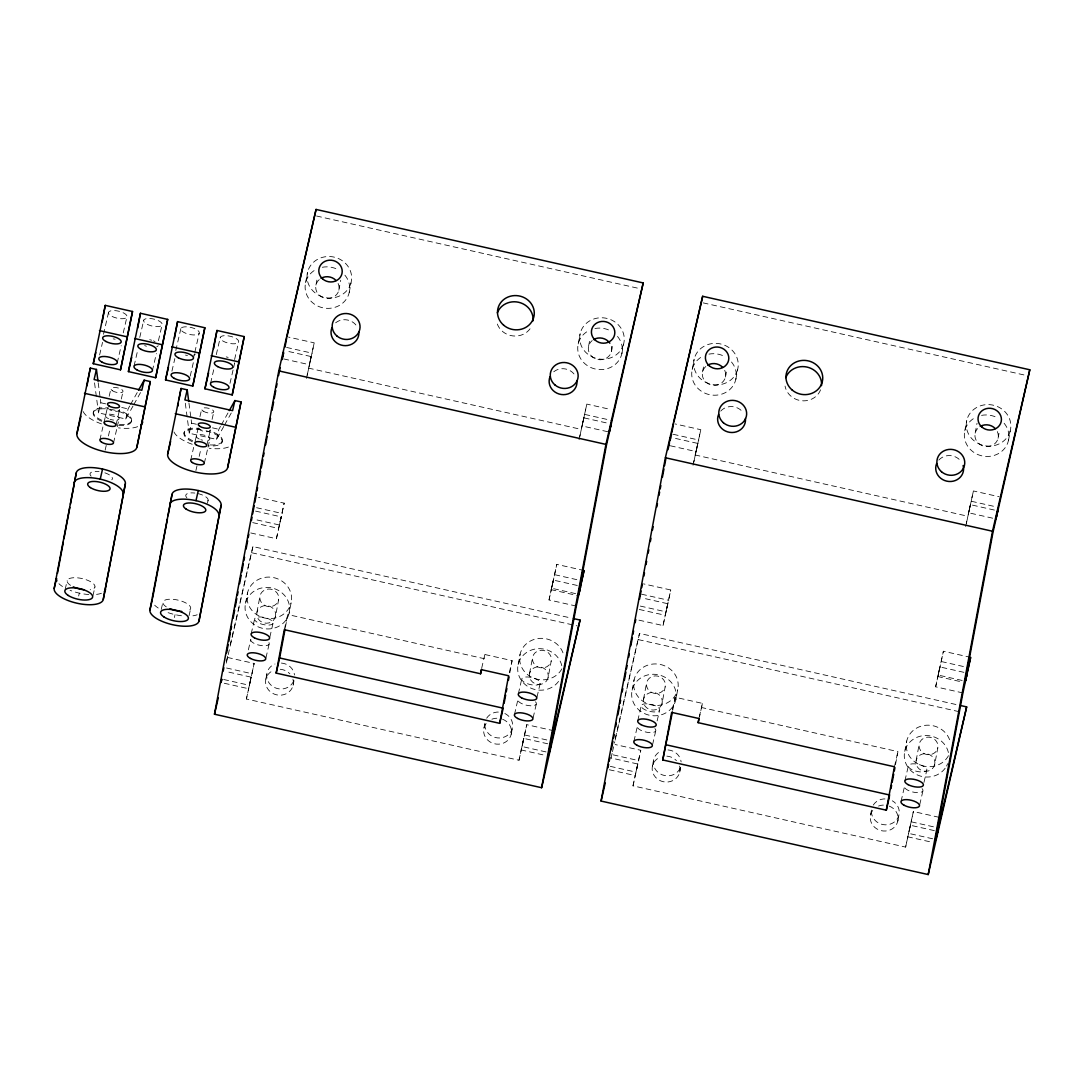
<?xml version="1.0" encoding="UTF-8"?>
<svg xmlns="http://www.w3.org/2000/svg" width="1084" height="1084" viewBox="0 0 1084 1084"><rect width="100%" height="100%" fill="white"/><g stroke="black" fill="none" stroke-linecap="round" stroke-linejoin="round"><path stroke-width="0.75" stroke-dasharray="5 3.75" d="M223.697 679.505L249.361 685.278L250.458 680.671L251.203 677.161L225.54 671.403M255.567 511.106L281.217 516.878L280.485 520.388L279.387 524.981L253.724 519.222M283.751 358.939L309.401 364.698L311.23 356.595L285.593 350.823M311.243 356.582L309.428 364.698M546.024 751.917L521.973 746.51L522.705 743.014L523.816 738.407L547.867 743.814M575.59 593.625L551.539 588.219L552.271 584.71L553.382 580.103L577.433 585.509M607.677 431.703L582.013 425.944L583.842 417.828L607.907 423.234M583.856 417.828L582.04 425.944M610.306 766.361L635.956 772.12L637.785 764.017L610.536 757.892M637.798 764.017L635.983 772.12M640.332 606.078L665.982 611.837L667.812 603.734L642.162 597.962M667.825 603.72L665.996 611.837M670.346 445.781L696.009 451.554L697.107 446.947L697.852 443.437L672.188 437.679M932.633 838.772L908.582 833.366L909.544 828.786L910.397 825.263L934.462 830.656M910.411 825.249L908.595 833.366M962.199 680.467L938.134 675.061L938.88 671.565L939.977 666.958L964.028 672.365M992.673 518.193L968.622 512.786L969.353 509.29L970.465 504.683L994.516 510.09M226.271 663.151L252.924 546.566L570.143 617.826M245.553 603.287L247.491 592.948M305.607 282.707L307.544 272.369M315.959 285.038L317.517 276.759M256.935 612.311L260.038 595.766M554.032 730.806L526.77 724.681L519.006 760.25L246.393 699.004L254.157 663.435L226.895 657.311L226.177 660.468M250.77 532.949L276.42 538.721L284.184 503.152L258.52 497.38M306.447 378.424L314.211 342.856L288.547 337.097M246.393 699.004L254.157 663.435M276.42 538.721L284.184 503.152M307.178 375.267L314.211 342.856M275.471 616.471A9.499 8.807 10.6 0 0 263.29 605.915A9.499 8.807 10.6 0 0 259.848 620.78A9.499 8.807 10.6 0 0 275.471 616.471L278.574 599.926A9.499 8.807 10.6 0 0 266.379 589.371A9.499 8.807 10.6 0 0 262.951 604.235A9.499 8.807 10.6 0 0 278.574 599.926M265.865 679.153L267.016 672.947M338.858 290.187L340.715 280.255M285.377 627.419L287.788 614.547L484.074 658.638L484.846 654.506L512.109 660.63L509.344 675.386M289.171 613.083A22.357 20.704 10.6 0 0 260.499 588.26A22.357 20.704 10.6 0 0 252.423 623.219A22.357 20.704 10.6 0 0 289.171 613.083L291.108 602.745A22.357 20.704 10.6 0 0 262.436 577.921A22.357 20.704 10.6 0 0 254.361 612.866A22.357 20.704 10.6 0 0 291.108 602.745M349.224 292.504L351.162 282.165A22.357 20.704 10.6 0 0 322.476 257.342A22.357 20.704 10.6 0 0 314.414 292.301A22.357 20.704 10.6 0 0 351.162 282.165M293.127 685.278L293.994 680.63M483.952 728.15L485.117 721.944A13.97 12.94 10.6 0 0 495.117 737.445A13.97 12.94 10.6 0 0 512 729.369A13.97 12.94 10.6 0 0 503.748 713.028M518.166 664.533L520.103 654.18M578.219 343.953L580.157 333.615M511.214 734.274L512.38 728.069M588.571 346.284L590.13 338.005M529.548 673.543L532.651 656.999M519.006 760.25L526.77 724.681M576.295 606.078L549.032 599.953L556.797 564.385L582.46 570.157M579.059 439.67L586.823 404.102L610.875 409.508M549.032 599.953L556.797 564.385M579.791 436.513L586.823 404.102M548.084 677.717A9.499 8.807 10.6 0 0 535.903 667.161A9.499 8.807 10.6 0 0 532.461 682.012A9.499 8.807 10.6 0 0 548.084 677.717L551.187 661.172A9.499 8.807 10.6 0 0 538.992 650.617A9.499 8.807 10.6 0 0 535.564 665.468A9.499 8.807 10.6 0 0 551.187 661.172M611.471 351.419L613.029 343.154M621.837 353.75L623.774 343.411A22.357 20.704 10.6 0 0 595.089 318.588A22.357 20.704 10.6 0 0 587.027 353.533A22.357 20.704 10.6 0 0 623.774 343.411M615.156 740.115L639.519 633.408L958.391 705.047M632.162 690.129L634.099 679.79M692.202 369.563L694.139 359.224M702.567 371.893L704.112 363.614M643.53 699.153L646.633 682.608M939.029 817.295L913.378 811.523L905.614 847.092L633.002 785.846L640.766 750.291L615.102 744.518M638.964 620.156L663.029 625.563L670.779 589.994L643.53 583.87M693.042 465.28L700.806 429.711L675.156 423.939M633.002 785.846L640.766 750.291M663.029 625.563L670.779 589.994M693.774 462.123L700.806 429.711M662.08 703.326A9.499 8.807 10.6 0 0 649.885 692.771A9.499 8.807 10.6 0 0 646.457 707.622A9.499 8.807 10.6 0 0 662.08 703.326L665.169 686.782A9.499 8.807 10.6 0 0 652.988 676.226A9.499 8.807 10.6 0 0 649.56 691.077A9.499 8.807 10.6 0 0 665.169 686.782M652.46 766.009L653.625 759.803M725.467 377.029L727.012 368.763M672.703 710.386L675.156 697.256L702.418 703.38L699.546 716.605M675.779 699.939A22.357 20.704 10.6 0 0 647.094 675.102A22.357 20.704 10.6 0 0 639.032 710.061A22.357 20.704 10.6 0 0 675.779 699.939L677.717 689.587A22.357 20.704 10.6 0 0 649.031 664.763A22.357 20.704 10.6 0 0 640.969 699.722A22.357 20.704 10.6 0 0 677.717 689.587M735.819 379.359L737.757 369.021A22.357 20.704 10.6 0 0 709.085 344.197A22.357 20.704 10.6 0 0 701.009 379.143A22.357 20.704 10.6 0 0 737.757 369.021M679.722 772.133L680.888 765.927A13.97 12.94 10.6 0 1 658.476 772.716A13.97 12.94 10.6 0 1 661.592 750.86M870.547 815.005L871.712 808.799A13.97 12.94 10.6 0 0 881.021 824.084A13.97 12.94 10.6 0 0 898.067 817.471A13.97 12.94 10.6 0 0 892.322 800.805M895.519 764.491L897.931 751.619L701.646 707.527M904.774 751.375L906.712 741.036M964.814 430.809L966.752 420.457M897.809 821.13L898.975 814.924M975.18 433.126L977.036 423.207M916.156 760.399L919.246 743.854M905.614 847.092L913.378 811.523M962.904 692.933L935.641 686.809L943.392 651.24L969.055 656.999M965.654 526.526L973.418 490.957L999.082 496.716M935.641 686.809L943.392 651.24M966.386 523.369L973.418 490.957M934.693 764.559A9.499 8.807 10.6 0 0 922.498 754.017A9.499 8.807 10.6 0 0 919.069 768.868A9.499 8.807 10.6 0 0 934.693 764.559L937.782 748.014A9.499 8.807 10.6 0 0 925.601 737.472A9.499 8.807 10.6 0 0 922.172 752.323A9.499 8.807 10.6 0 0 937.782 748.014M998.079 438.275L999.624 429.996M1008.432 440.605L1010.369 430.267A22.357 20.704 10.6 0 0 981.697 405.43A22.357 20.704 10.6 0 0 973.622 440.389A22.357 20.704 10.6 0 0 1010.369 430.267M280.363 520.415L281.203 516.878M280.255 521.445L279.401 524.981M250.336 680.698L251.176 677.161M250.228 681.741L249.374 685.264M552.406 584.683L551.553 588.219M552.515 583.639L553.355 580.103M522.949 741.944L523.789 738.407M522.84 742.974L521.987 746.51M696.985 446.974L697.825 443.437M696.876 448.017L696.023 451.54M969.489 509.25L968.635 512.786M969.597 508.22L970.437 504.683M939.11 670.495L939.964 666.958M939.001 671.524L938.161 675.061M103.495 334.279L108.59 312.206M99.62 354.956L102.533 342.354M93.224 412.896L93.454 411.893A19.566 7.358 13 0 1 108.671 409.088M132.993 406.066L125.771 418.993L98.508 412.868L100.839 402.774L100.405 399.44M123.251 332.856L126.896 317.084A9.499 3.577 13 0 0 114.579 310.58A9.499 3.577 13 0 0 111.76 316.271A9.499 3.577 13 0 0 126.896 317.084M109.172 396.283L110.92 388.709M117.194 362.991L121.205 345.647M65.162 589.357L67.167 580.699M99.891 439.874L102.885 426.961M104.01 422.475L107.506 407.34M105.134 450.172L106.232 445.443M108.414 435.971L110.229 428.099M121.3 399.007L123.048 391.432M116.002 425.172L119.497 410.037M113.522 442.936L116.882 428.397M117.262 426.784L119.118 418.722M78.658 596.01L79.322 593.138M139.755 337.449L143.766 320.105M134.064 366.013L137.695 350.254M125.771 418.993L128.102 408.898L129.714 406.026M131.381 421.473L131.625 420.457A19.566 7.358 13 0 0 118.779 410.294M92.967 595.604L94.972 586.945M158.413 340.755L162.058 324.983A9.499 3.577 13 0 0 149.741 318.479A9.499 3.577 13 0 0 146.923 324.17A9.499 3.577 13 0 0 162.058 324.983M152.356 370.891L156.367 353.547M175.798 350.525L180.892 328.452M171.922 371.202L174.836 358.587M193.358 358.547L194.456 353.818M194.822 352.246L199.185 333.33A9.499 3.577 13 0 0 186.868 326.826A9.499 3.577 13 0 0 184.063 332.503A9.499 3.577 13 0 0 199.185 333.33M190.215 376.08L193.494 361.893M183.995 433.288L184.226 432.286M223.765 426.459L216.543 439.386L189.28 433.261L191.611 423.166L191.177 419.833M199.944 416.676L201.692 409.102M190.676 460.266L193.657 447.353M195.134 441.351L198.277 427.733M216.285 354.644L220.296 337.3M210.594 383.208L214.239 367.435M161.245 609.425L162.898 602.216M195.906 470.564L197.003 465.835M199.185 456.364L201.014 448.491M212.071 419.4L213.819 411.825M206.773 445.565L210.269 430.429M204.307 463.329L207.654 448.79M208.033 447.177L209.889 439.101M174.402 617.528L175.066 614.642M234.591 359.522L238.588 342.178A9.499 3.577 13 0 0 226.271 335.674A9.499 3.577 13 0 0 223.467 341.352A9.499 3.577 13 0 0 238.588 342.178M216.543 439.386L218.873 429.291L220.486 426.418M229.984 383.357L233.263 369.17M233.629 367.584L234.713 362.855A9.499 3.577 13 0 1 234.185 363.492M207.464 503.179L208.128 500.293M222.152 441.865L222.396 440.849A19.566 7.358 13 0 0 209.564 430.687M189.05 615.671L190.716 608.463M226.475 661.104L227.979 654.56M230.255 644.736L252.924 546.566M251.203 633.72L254.699 618.585M248.372 649.858L250.824 639.262M269.848 637.08L272.992 623.463A9.499 3.577 13 0 0 260.675 616.959A9.499 3.577 13 0 0 257.87 622.636A9.499 3.577 13 0 0 272.992 623.463M265.973 657.771L269.117 644.14M284.293 629.682L287.788 614.547M481.702 668.123L484.846 654.506M509.304 672.744L512.109 660.63M518.369 693.733L521.851 678.598M514.493 714.424L517.989 699.288A9.499 3.577 13 0 0 528.409 705.589A9.499 3.577 13 0 0 535.482 701.768M537.014 697.107L540.157 683.476A9.499 3.577 13 0 0 527.84 676.985A9.499 3.577 13 0 0 525.022 682.663A9.499 3.577 13 0 0 540.157 683.476M533.138 717.784L536.282 704.166M615.346 738.136L639.519 633.408M610.969 758.231L612.108 753.285M612.487 751.646L614.777 741.754M637.798 720.575L641.294 705.44M633.937 741.253L637.419 726.117M657.148 720.901L659.6 710.305A9.499 3.577 13 0 0 647.284 703.814A9.499 3.577 13 0 0 644.465 709.492A9.499 3.577 13 0 0 659.6 710.305M652.582 744.613L655.725 730.995M672.365 709.37L675.156 697.256M699.275 717.012L702.418 703.38M894.436 766.754L897.931 751.619M904.964 780.588L908.46 765.453M901.089 801.266L904.584 786.13A9.499 3.577 13 0 0 915.018 792.445A9.499 3.577 13 0 0 922.091 788.624M923.961 782.431L926.752 770.331A9.499 3.577 13 0 0 914.435 763.827A9.499 3.577 13 0 0 911.63 769.505A9.499 3.577 13 0 0 926.752 770.331M919.733 804.64L922.89 791.008M130.514 404.589L137.722 391.663M133.793 404.63L141.001 391.703M221.285 424.982L228.494 412.056M224.564 425.023L231.773 412.083M316.555 216.014L640.387 288.764M703.15 302.87L1025.329 375.24M286.61 347.436L312.273 353.194M584.886 414.44L610.536 420.213M673.218 434.291L698.868 440.05M971.481 501.296L995.532 506.702M308.384 368.086L580.997 429.332M694.979 454.941L967.592 516.174M100.839 402.774L105.649 403.858M121.693 407.462L128.102 408.898M191.611 423.166L196.421 424.251M212.464 427.841L218.873 429.291M256.583 507.719L282.247 513.491M554.859 574.723L582.122 580.848M641.592 594.208L668.842 600.333M941.454 661.579L968.717 667.703M252.708 522.61L278.358 528.369M550.97 589.615L576.634 595.373M639.303 609.465L664.966 615.224M937.579 676.47L961.63 681.877M251.759 552.759L577.244 625.888M638.354 639.614L960.532 711.998M226.57 668.015L252.22 673.774M524.832 735.02L552.095 741.144M613.165 754.857L638.828 760.629M911.441 821.862L938.703 827.986M224.28 683.259L248.331 688.665M520.943 749.898L545.008 755.304M609.276 769.748L634.939 775.507M907.552 836.753L931.603 842.16M188.968 403.167L190.96 418.167M185.31 403.262L189.28 433.261M98.197 382.774L100.175 397.774M94.538 382.869L98.508 412.868M70.541 585.346A14.255 5.366 13 0 1 71.937 577.894A14.255 5.366 13 0 1 91.598 582.311A14.255 5.366 13 0 1 90.202 589.764M101.435 593.26A25.149 9.458 13 0 1 94.62 594.56M88.847 594.533A25.149 9.458 13 0 1 70.067 590.319M62.479 586.512A25.149 9.458 13 0 1 58.943 583.707M91.137 476.228A11.463 4.309 13 0 1 99.078 471.54M104.863 472.827A11.463 4.309 13 0 1 111.801 479.806M166.272 606.85A14.255 5.366 13 0 1 166.787 599.547A14.255 5.366 13 0 1 185.594 602.812A14.255 5.366 13 0 1 188.359 610.671M197.18 614.764A25.149 9.458 13 0 1 192.925 615.807M181.475 615.753A25.149 9.458 13 0 1 165.811 611.823M158.223 608.016A25.149 9.458 13 0 1 154.687 605.211M186.868 497.732A11.463 4.309 13 0 1 194.822 493.044M197.749 493.545A11.463 4.309 13 0 1 207.545 501.309M108.481 418.654A6.992 2.629 13 0 1 107.397 414.345A6.992 2.629 13 0 1 117.831 416.69A6.992 2.629 13 0 1 115.297 420.186M113.603 420.077A6.992 2.629 13 0 1 110.067 419.291M131.625 420.457A19.566 7.358 13 0 1 116.164 424.278M101.815 420.307A19.566 7.358 13 0 1 93.793 410.985A19.566 7.358 13 0 1 108.901 408.072M110.324 409.305A19.566 7.358 13 0 1 131.083 419.454A19.566 7.358 13 0 1 117.546 425.456M101.584 421.31A19.566 7.358 13 0 1 93.563 411.988M137.641 426.662A30.731 11.558 13 0 1 118.427 427.868M101.449 423.885A30.731 11.558 13 0 1 83.211 411.581M119.403 409.4A6.152 2.317 13 0 1 116.124 411.324A6.152 2.317 13 0 1 108.956 409.346M108.088 408.654A6.152 2.317 13 0 1 107.601 407.977M199.253 439.047A6.992 2.629 13 0 1 198.169 434.738A6.992 2.629 13 0 1 208.602 437.082A6.992 2.629 13 0 1 206.068 440.578M202.586 440.158A6.992 2.629 13 0 1 200.838 439.684M222.396 440.849A19.566 7.358 13 0 1 206.936 444.67M192.6 440.687A19.566 7.358 13 0 1 184.565 431.378A19.566 7.358 13 0 1 199.686 428.465M206.082 430.741A19.566 7.358 13 0 1 222.179 440.876A19.566 7.358 13 0 1 208.331 445.849M192.356 441.703A19.566 7.358 13 0 1 184.998 431.567A19.566 7.358 13 0 1 204.429 430.334M228.412 447.055A30.731 11.558 13 0 1 209.212 448.261M192.22 444.277A30.731 11.558 13 0 1 173.982 431.974M210.174 429.792A6.152 2.317 13 0 1 206.908 431.717A6.152 2.317 13 0 1 199.727 429.738M198.86 429.047A6.152 2.317 13 0 1 198.372 428.37M115.148 339.197A9.499 3.577 13 0 1 113.21 338.845M158.183 345.661A9.499 3.577 13 0 1 156.733 346.785M146.462 346.23A9.499 3.577 13 0 1 144.66 345.593M149.687 339.712A9.499 3.577 13 0 1 151.611 340.213M153.4 340.864A9.499 3.577 13 0 1 155.012 341.609M195.31 354.007A9.499 3.577 13 0 1 193.86 355.132M187.451 355.444A9.499 3.577 13 0 1 185.5 355.078M226.231 356.907A9.499 3.577 13 0 1 228.141 357.408M335.647 322.802A13.97 12.94 10.6 0 1 357.693 327.747M553.734 371.785A13.97 12.94 10.6 0 1 575.794 376.744M486.675 718.191A13.97 12.94 10.6 0 1 499.48 712.066M293.656 681.009A13.97 12.94 10.6 0 1 271.041 685.169A13.97 12.94 10.6 0 1 274.997 664.004M281.393 663.069A13.97 12.94 10.6 0 1 294.509 675.02M530.035 328.804A18.442 17.087 10.6 0 1 510.876 335.566A18.442 17.087 10.6 0 1 496.58 321.284M558.545 681.416A22.357 20.704 10.6 0 1 522.488 681.85A22.357 20.704 10.6 0 1 532.23 649.763A22.357 20.704 10.6 0 1 562.257 669.153M268.995 642.595A9.499 3.577 13 0 1 258.344 644.98A9.499 3.577 13 0 1 252.274 638.137M338.113 283.466A11.734 10.867 10.6 0 1 333.262 297.206A11.734 10.867 10.6 0 1 317.937 293.764A11.734 10.867 10.6 0 1 319.59 279.306M344.902 275.187A22.357 20.704 10.6 0 1 340.119 304.997A22.357 20.704 10.6 0 1 308.33 297.856A22.357 20.704 10.6 0 1 317.097 268.94M322.341 267.26A22.357 20.704 10.6 0 1 338.587 269.93M611.335 346.338A11.734 10.867 10.6 0 1 604.777 358.939A11.734 10.867 10.6 0 1 590.197 354.522A11.734 10.867 10.6 0 1 592.203 340.539M617.514 336.419A22.357 20.704 10.6 0 1 612.731 366.243A22.357 20.704 10.6 0 1 580.943 359.102A22.357 20.704 10.6 0 1 589.71 330.173M594.953 328.506A22.357 20.704 10.6 0 1 611.2 331.176M561.878 668.855A22.357 20.704 10.6 0 1 526.973 674.112A22.357 20.704 10.6 0 1 529.981 641.24A22.357 20.704 10.6 0 1 563.274 653.652M502.583 719.234A13.97 12.94 10.6 0 1 509.995 737.432A13.97 12.94 10.6 0 1 489.982 741.89A13.97 12.94 10.6 0 1 486.757 722.757M491.919 719.207A13.97 12.94 10.6 0 1 498.328 718.272M292.951 679.221A13.97 12.94 10.6 0 1 283.778 694.668A13.97 12.94 10.6 0 1 266.474 686.524A13.97 12.94 10.6 0 1 273.832 670.21M280.228 669.275A13.97 12.94 10.6 0 1 289.862 673.814M720.738 411.08A13.97 12.94 10.6 0 1 743.258 412.787M938.825 460.077A13.97 12.94 10.6 0 1 961.345 461.784M873.284 805.046A13.97 12.94 10.6 0 1 886.089 798.922M668.001 749.925A13.97 12.94 10.6 0 1 681.118 761.876M820.561 389.82A18.442 17.087 10.6 0 1 801.632 400.741A18.442 17.087 10.6 0 1 785.046 386.094M947.633 763.664A22.357 20.704 10.6 0 1 946.549 766.036M945.14 768.258A22.357 20.704 10.6 0 1 909.679 769.396A22.357 20.704 10.6 0 1 917.105 737.242A22.357 20.704 10.6 0 1 948.568 753.407M654.926 728.597A9.499 3.577 13 0 1 646.891 732.269A9.499 3.577 13 0 1 637.961 725.494M948.486 755.697A22.357 20.704 10.6 0 1 912.904 760.345A22.357 20.704 10.6 0 1 918.202 727.269A22.357 20.704 10.6 0 1 950.505 743.068M997.321 431.554A11.734 10.867 10.6 0 1 992.998 445.009A11.734 10.867 10.6 0 1 977.917 442.76A11.734 10.867 10.6 0 1 977.538 428.6M1004.123 423.275A22.357 20.704 10.6 0 1 1000.085 452.597A22.357 20.704 10.6 0 1 968.568 447.421A22.357 20.704 10.6 0 1 973.92 418.316M981.562 415.362A22.357 20.704 10.6 0 1 997.795 418.017M724.708 370.308A11.734 10.867 10.6 0 1 719.857 384.061A11.734 10.867 10.6 0 1 704.532 380.619A11.734 10.867 10.6 0 1 706.185 366.148M731.51 362.029A22.357 20.704 10.6 0 1 726.727 391.852A22.357 20.704 10.6 0 1 694.925 384.698A22.357 20.704 10.6 0 1 703.706 355.782M708.95 354.116A22.357 20.704 10.6 0 1 725.182 356.785M889.192 806.089A13.97 12.94 10.6 0 1 896.59 824.287A13.97 12.94 10.6 0 1 876.577 828.745A13.97 12.94 10.6 0 1 873.365 809.612M878.528 806.062A13.97 12.94 10.6 0 1 884.923 805.127M679.56 766.076A13.97 12.94 10.6 0 1 670.386 781.523A13.97 12.94 10.6 0 1 653.069 773.366A13.97 12.94 10.6 0 1 660.441 757.066M666.836 756.131A13.97 12.94 10.6 0 1 676.457 760.67M112.397 390.741A6.219 2.344 13 0 0 122.736 391.988A6.219 2.344 13 0 0 115.839 387.503A6.219 2.344 13 0 0 112.397 390.741M203.169 411.134A6.219 2.344 13 0 0 213.507 412.381A6.219 2.344 13 0 0 206.61 407.896A6.219 2.344 13 0 0 203.169 411.134"/><path stroke-width="1.5" d="M551.078 744.532L549.236 752.635L550.103 749.098M997.727 510.808L995.898 518.911L997.7 510.808M138.522 390.226L144.145 380.172L150.269 381.554L136.896 447.109A30.731 11.558 13 0 1 104.782 451.743A30.731 11.558 13 0 1 76.923 433.627L90.297 368.072L96.435 369.454L97.98 381.121M86.977 385.823L90.297 368.072M93.251 363.696L105.27 305.376L132.533 311.501L120.514 369.82L93.251 363.696L95.799 352.666M102.181 321.921L105.27 305.376M54.2 588.409L76.286 472.841A25.149 9.458 13 0 1 102.56 469.047A25.149 9.458 13 0 1 125.351 483.857L103.265 599.425A25.149 9.458 13 0 1 76.991 603.219A25.149 9.458 13 0 1 54.2 588.409L56.531 578.314A25.149 9.458 13 0 0 56.91 580.916M57.452 573.368L63.319 542.054M63.942 538.762L69.81 507.447M70.419 504.155L74.132 484.372M74.742 481.079L76.286 472.841M120.514 369.82L132.533 311.501M128.413 371.595L140.446 313.276L167.695 319.401L155.676 377.72L128.413 371.595L131.692 357.408M137.654 328.167L140.446 313.276M103.265 599.425L125.351 483.857M136.896 447.109L150.269 381.554M155.676 377.72L167.695 319.401M165.54 379.942L177.573 321.623L204.835 327.747L192.803 386.067L165.54 379.942L168.454 367.327M174.47 338.167L177.573 321.623M229.293 410.619L234.916 400.565L241.041 401.934L227.667 467.502A30.731 11.558 13 0 1 195.554 472.136A30.731 11.558 13 0 1 167.695 454.02L181.069 388.465L187.207 389.847L188.752 401.5M177.749 406.215L178.345 402.991M178.955 399.766L181.069 388.465M149.944 609.913L172.031 494.345A25.149 9.458 13 0 1 198.304 490.551A25.149 9.458 13 0 1 221.095 505.361L199.009 620.942A25.149 9.458 13 0 1 172.735 624.736A25.149 9.458 13 0 1 149.944 609.913L152.275 599.818M152.587 598.178L167.397 519.06M168.02 515.767L172.031 494.345M192.803 386.067L204.835 327.747M204.944 388.79L216.976 330.471L244.239 336.596L232.206 394.915L204.944 388.79L208.589 373.018M213.562 348.669L216.976 330.471M232.206 394.915L244.239 336.596M227.667 467.502L241.041 401.934M199.009 620.942L221.095 505.361M580.048 620.048L541.621 787.716L214.483 714.221L278.791 370.891L316.067 209.442L643.205 282.938L606.322 445.795L578.233 595.739L584.059 570.509L576.295 606.078L548.206 756.022L580.048 620.048L573.45 618.571M221.692 679.234L221.068 682.541L221.8 679.383M223.236 670.996L223.846 667.703M226.624 652.88L228.168 644.641M228.792 641.349L230.336 633.097M230.946 629.804L231.57 626.511M233.114 618.273L234.659 610.035M235.269 606.742L236.813 598.504M237.437 595.211L238.046 591.905M239.591 583.666L241.136 575.428M241.759 572.135L243.29 563.897M243.914 560.604L244.537 557.312M246.068 549.073L247.613 540.835M248.236 537.529L248.846 534.236M251.407 520.605L252.03 517.312M252.64 514.006L254.184 505.767M254.808 502.475L256.339 494.236M256.962 490.944L257.585 487.651M259.117 479.413L260.661 471.174M261.285 467.868L262.829 459.63M263.439 456.337L264.062 453.044M265.607 444.806L267.152 436.567M267.762 433.275L269.306 425.036M269.93 421.73L270.539 418.438M272.084 410.199L273.629 401.961M274.252 398.668L275.783 390.43M276.406 387.137L277.03 383.831M278.561 375.592L279.184 372.3M285.011 347.07L286.664 338.208M316.067 209.442L286.948 336.731M285.078 629.018L279.645 657.974L503.193 708.191L499.697 723.34L276.163 673.11L284.293 629.682L480.578 673.774L481.621 669.234M480.578 673.774L481.35 669.641L508.613 675.766L499.697 723.34M504.114 703.272L505.645 695.074M506.269 691.795L506.878 688.516M508.423 680.318L509.033 677.026M541.621 787.716L605.929 444.386L643.205 282.938M966.657 706.904L928.216 874.558L601.078 801.062L665.386 457.746L702.662 296.284L1029.8 369.779L992.917 532.651L964.841 682.595L970.654 657.365L962.904 692.933L934.814 842.878L966.657 706.904L960.045 705.413M607.988 767.743L608.598 764.437M609.222 761.144L609.831 757.851M611.376 749.613L612.921 741.375M613.544 738.082L614.154 734.789M615.698 726.551L616.322 723.245M617.866 715.006L619.411 706.768M620.021 703.475L620.644 700.183M622.189 691.944L622.799 688.652M624.343 680.413L625.888 672.175M626.498 668.869L627.121 665.576M628.666 657.338L629.276 654.045M630.82 645.807L632.365 637.568M632.988 634.276L633.598 630.969M635.143 622.731L635.766 619.438M639.546 599.208L641.091 590.97M641.714 587.677L642.324 584.384M643.869 576.146L644.492 572.853M646.037 564.615L646.647 561.309M648.191 553.07L648.815 549.778M650.359 541.539L650.969 538.247M652.514 530.008L653.137 526.716M656.836 506.933L657.446 503.64M658.991 495.402L659.614 492.109M660.224 488.816L660.847 485.524M662.392 477.285L663.936 469.033M664.546 465.741L665.779 459.155M671.89 432.448L673.543 423.587M702.662 296.284L673.923 421.947M662.758 759.965L671.673 712.391L698.923 718.516L698.15 722.662L894.436 766.754L886.306 810.182L662.758 759.965L672.392 712.025M890.994 788.61L891.604 785.399M892.2 782.174L893.717 774.139M894.314 770.914L894.923 767.702M928.216 874.558L992.524 531.241L1029.8 369.779M282.301 357.774L282.152 358.574L282.45 357.015M670.495 437.597L669.858 440.822M282.653 356.094L283.574 352.043M283.48 352.937L282.775 356.067M610.021 428.559C607.772 439.169 612.799 416.812 610.251 427.489M579.534 590.834C577.284 601.444 582.311 579.086 579.777 589.764M669.478 441.92L668.747 445.429L669.37 442.922M550.211 748.068L551.051 744.532M669.722 440.849L670.359 438.139M76.923 433.627L80.921 416.283M96.435 369.454L94.105 379.549L141.814 390.267L144.145 380.172M73.956 482.922A25.149 9.458 13 0 1 100.229 479.128L102.56 469.047M167.695 454.02L170.608 441.405M187.207 389.847L184.876 399.942L232.586 410.646L234.916 400.565M169.7 504.439A25.149 9.458 13 0 1 195.974 500.645L198.304 490.551M279.55 370.728L280.282 367.571M282.097 359.685L283.547 353.384M214.483 714.221L218.29 697.744M276.163 673.11L279.645 657.974M667.974 449.697L669.424 443.383M670.156 440.239L671.606 433.925M601.078 801.062L605.265 782.946M698.15 722.662L699.207 718.109M886.306 810.182L889.449 796.564M99.457 330.606L126.706 336.731M134.619 338.506L161.882 344.631M171.746 346.839L199.009 352.964M211.15 355.701L238.412 361.826M278.791 370.891L605.929 444.386M665.386 457.746L992.524 531.241M84.471 393.302L144.443 406.771M175.242 413.695L235.214 427.164M666.254 744.83L889.801 795.046M100.229 479.128A25.149 9.458 13 0 1 123.034 493.952M105.595 589.344A25.149 9.458 13 0 1 104.308 591.566M83.712 589.723A14.255 5.366 13 0 1 73.251 586.837M195.974 500.645A25.149 9.458 13 0 1 218.765 515.456M181.787 611.43A14.255 5.366 13 0 1 170.039 608.788M142.722 421.879A30.731 11.558 13 0 1 141.15 424.589M358.818 331.704A13.97 12.94 10.6 0 1 343.127 345.498A13.97 12.94 10.6 0 1 331.948 327.693M576.918 380.701A13.97 12.94 10.6 0 1 561.214 394.495A13.97 12.94 10.6 0 1 550.049 376.69M497.353 312.815A18.442 17.087 10.6 0 1 518.572 302.26A18.442 17.087 10.6 0 1 533.057 320.837M321.04 278.303A11.734 10.867 10.6 0 1 336.121 280.553M593.653 339.536A11.734 10.867 10.6 0 1 609.845 343.181M745.426 418.546A13.97 12.94 10.6 0 1 729.722 432.353A13.97 12.94 10.6 0 1 718.556 414.535M963.12 465.537A13.97 12.94 10.6 0 1 948.906 481.472A13.97 12.94 10.6 0 1 936.644 463.532M785.819 377.625A18.442 17.087 10.6 0 1 807.024 367.069A18.442 17.087 10.6 0 1 821.523 385.647M980.261 426.391A11.734 10.867 10.6 0 1 995.329 428.641M707.649 365.145A11.734 10.867 10.6 0 1 722.716 367.395M935.885 839.219L937.674 831.374L935.885 839.219M965.451 680.915L967.24 673.083L965.451 680.915M68.211 595.441A14.255 5.366 13 0 0 91.91 598.3A14.255 5.366 13 0 0 76.097 588.016A14.255 5.366 13 0 0 68.211 595.441M90.419 487.597A11.463 4.309 13 0 0 109.47 489.887A11.463 4.309 13 0 0 96.761 481.621A11.463 4.309 13 0 0 90.419 487.597M163.941 616.945A14.255 5.366 13 0 0 187.654 619.804A14.255 5.366 13 0 0 171.828 609.52A14.255 5.366 13 0 0 163.941 616.945M186.15 509.101A11.463 4.309 13 0 0 205.215 511.404A11.463 4.309 13 0 0 192.491 503.139A11.463 4.309 13 0 0 186.15 509.101M101.557 442.15A6.992 2.629 13 0 0 113.17 443.546A6.992 2.629 13 0 0 105.419 438.505A6.992 2.629 13 0 0 101.557 442.15M108.901 405.877A6.219 2.344 13 0 0 119.24 407.123A6.219 2.344 13 0 0 112.343 402.638A6.219 2.344 13 0 0 108.901 405.877M105.46 424.481A6.152 2.317 13 0 0 115.69 425.714A6.152 2.317 13 0 0 108.861 421.283A6.152 2.317 13 0 0 105.46 424.481M192.329 462.543A6.992 2.629 13 0 0 203.941 463.938A6.992 2.629 13 0 0 196.19 458.898A6.992 2.629 13 0 0 192.329 462.543M199.673 426.269A6.219 2.344 13 0 0 210.011 427.516A6.219 2.344 13 0 0 203.114 423.031A6.219 2.344 13 0 0 199.673 426.269M196.231 444.874A6.152 2.317 13 0 0 206.461 446.107A6.152 2.317 13 0 0 199.632 441.662A6.152 2.317 13 0 0 196.231 444.874M105.934 341.487A9.499 3.577 13 0 0 121.069 342.314A9.499 3.577 13 0 0 108.752 335.81A9.499 3.577 13 0 0 105.934 341.487M102.059 362.178A9.499 3.577 13 0 0 117.194 362.991A9.499 3.577 13 0 0 104.877 356.501A9.499 3.577 13 0 0 102.059 362.178M141.11 349.387A9.499 3.577 13 0 0 156.231 350.213A9.499 3.577 13 0 0 143.915 343.709A9.499 3.577 13 0 0 141.11 349.387M137.234 370.078A9.499 3.577 13 0 0 152.356 370.891A9.499 3.577 13 0 0 140.039 364.4A9.499 3.577 13 0 0 137.234 370.078M178.237 357.734A9.499 3.577 13 0 0 193.358 358.547A9.499 3.577 13 0 0 181.042 352.056A9.499 3.577 13 0 0 178.237 357.734M174.361 378.411A9.499 3.577 13 0 0 189.483 379.237A9.499 3.577 13 0 0 177.166 372.733A9.499 3.577 13 0 0 174.361 378.411M217.64 366.582A9.499 3.577 13 0 0 232.762 367.408A9.499 3.577 13 0 0 220.445 360.904A9.499 3.577 13 0 0 217.64 366.582M213.765 387.273A9.499 3.577 13 0 0 228.887 388.086A9.499 3.577 13 0 0 216.57 381.582A9.499 3.577 13 0 0 213.765 387.273M503.559 325.105A18.442 17.087 10.6 0 0 533.884 316.745A18.442 17.087 10.6 0 0 510.225 296.271A18.442 17.087 10.6 0 0 503.559 325.105M322.666 278.954A11.734 10.867 10.6 0 0 341.961 273.642A11.734 10.867 10.6 0 0 326.907 260.607A11.734 10.867 10.6 0 0 322.666 278.954M595.279 340.2A11.734 10.867 10.6 0 0 614.574 334.875A11.734 10.867 10.6 0 0 599.52 321.84A11.734 10.867 10.6 0 0 595.279 340.2M517.664 718.475A9.499 3.577 13 0 0 532.786 719.302A9.499 3.577 13 0 0 520.469 712.798A9.499 3.577 13 0 0 517.664 718.475M521.526 697.798A9.499 3.577 13 0 0 536.661 698.611A9.499 3.577 13 0 0 524.344 692.12A9.499 3.577 13 0 0 521.526 697.798M254.374 637.785A9.499 3.577 13 0 0 269.496 638.598A9.499 3.577 13 0 0 257.179 632.094A9.499 3.577 13 0 0 254.374 637.785M250.499 658.462A9.499 3.577 13 0 0 265.621 659.275A9.499 3.577 13 0 0 253.304 652.785A9.499 3.577 13 0 0 250.499 658.462M336.785 335.877A13.97 12.94 10.6 0 0 359.752 329.55A13.97 12.94 10.6 0 0 341.826 314.035A13.97 12.94 10.6 0 0 336.785 335.877M554.872 384.874A13.97 12.94 10.6 0 0 577.84 378.533A13.97 12.94 10.6 0 0 559.913 363.018A13.97 12.94 10.6 0 0 554.872 384.874M792.025 389.915A18.442 17.087 10.6 0 0 822.336 381.554A18.442 17.087 10.6 0 0 798.678 361.067A18.442 17.087 10.6 0 0 792.025 389.915M981.887 427.042A11.734 10.867 10.6 0 0 1001.169 421.73A11.734 10.867 10.6 0 0 986.115 408.695A11.734 10.867 10.6 0 0 981.887 427.042M709.275 365.809A11.734 10.867 10.6 0 0 728.556 360.484A11.734 10.867 10.6 0 0 713.502 347.449A11.734 10.867 10.6 0 0 709.275 365.809M908.135 784.653A9.499 3.577 13 0 0 923.27 785.466A9.499 3.577 13 0 0 910.939 778.962A9.499 3.577 13 0 0 908.135 784.653M904.259 805.331A9.499 3.577 13 0 0 919.395 806.144A9.499 3.577 13 0 0 907.078 799.653A9.499 3.577 13 0 0 904.259 805.331M637.094 745.318A9.499 3.577 13 0 0 652.229 746.131A9.499 3.577 13 0 0 639.912 739.627A9.499 3.577 13 0 0 637.094 745.318M640.969 724.627A9.499 3.577 13 0 0 656.105 725.44A9.499 3.577 13 0 0 643.788 718.949A9.499 3.577 13 0 0 640.969 724.627M723.38 422.719A13.97 12.94 10.6 0 0 746.348 416.392A13.97 12.94 10.6 0 0 728.434 400.877A13.97 12.94 10.6 0 0 723.38 422.719M941.481 471.716A13.97 12.94 10.6 0 0 964.448 465.388A13.97 12.94 10.6 0 0 946.522 449.874A13.97 12.94 10.6 0 0 941.481 471.716"/></g></svg>
